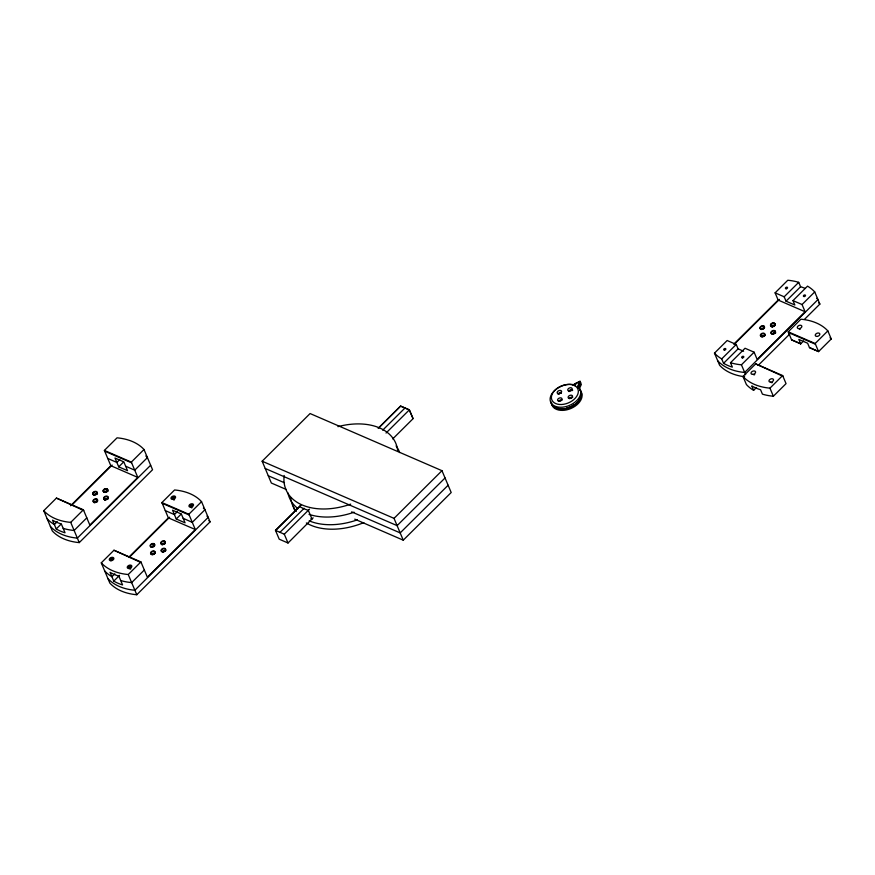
<?xml version="1.0" encoding="UTF-8"?>
<svg xmlns="http://www.w3.org/2000/svg" width="875" height="875" viewBox="0 0 875 875"><rect width="100%" height="100%" fill="white"/><g stroke="black" fill="none" stroke-linecap="round" stroke-linejoin="round"><path stroke-width="1.31" d="M574.984 385.809L576.209 383.173L580.027 381.292L580.781 383.086L578.408 388.237M577.642 386.433L580.027 381.292L573.759 384.748A16.045 10.412 -22.9 0 0 550.32 397.425A16.045 10.412 -22.9 0 0 569.1 405.562A16.045 10.412 -22.9 0 0 577.642 386.433L578.309 388.008M579.447 388.555L581.361 384.442L579.261 385.591M578.812 386.466L580.781 383.086L578.692 384.245M43.75 510.705L56.427 498.094L83.387 509.775L89.841 525.066L137.78 477.4L131.327 462.109L104.377 450.428L117.053 437.828A59.598 38.708 -22.9 0 1 144.003 449.509L152.556 469.733L79.253 542.609A59.598 38.708 -22.9 0 1 52.292 530.928L43.75 510.705A59.598 38.708 -22.9 0 0 70.711 522.386L79.253 542.609M70.558 505.761L110.83 465.719L104.377 450.428M71.619 505.334L112.12 465.062M57.291 521.675L54.381 524.562A59.598 38.708 -22.9 0 1 47.162 518.788M119.766 459.55L116.856 462.448L107.756 458.445M56.241 528.97L52.522 520.166A59.598 38.708 -22.9 0 0 61.327 523.972L65.045 532.788A59.598 38.708 -22.9 0 1 56.241 528.97L61.086 524.147M118.716 466.856L114.997 458.041L123.802 461.858L127.531 470.662L118.716 466.856L123.572 462.033M70.711 522.386L83.387 509.775M131.327 462.109L144.003 449.509M86.8 517.858L74.123 530.469A59.598 38.708 -22.9 0 1 63.186 528.38M150.653 465.238L77.35 538.114A59.598 38.708 -22.9 0 1 50.4 526.433M101.281 562.844L113.958 550.244L140.919 561.925L147.372 577.205L195.311 529.539L188.858 514.259L161.908 502.578L174.584 489.967A59.598 38.708 -22.9 0 1 201.545 501.648L210.088 521.872L136.784 594.748A59.598 38.708 -22.9 0 1 109.823 583.067L101.281 562.844A59.598 38.708 -22.9 0 0 128.242 574.525L136.784 594.748M129.052 556.948L168.361 517.858L161.908 502.578M129.15 557.484L169.652 517.212M114.822 573.814L111.912 576.712A59.598 38.708 -22.9 0 1 104.694 570.927M177.297 511.7L174.387 514.587L165.287 510.595M113.772 581.109L110.053 572.305A59.598 38.708 -22.9 0 0 118.858 576.122L122.577 584.927A59.598 38.708 -22.9 0 1 113.772 581.109L119.591 575.334M176.258 518.995L172.528 510.191L181.333 513.997L185.062 522.812L176.258 518.995L181.103 514.172M128.242 574.525L140.919 561.925M188.858 514.259L201.545 501.648M144.331 569.997L131.655 582.608A59.598 38.708 -22.9 0 1 120.717 580.53M286.289 489.497L271.359 483.033L262.15 461.213L310.089 413.547L441.973 470.695L451.194 492.516L403.255 540.181L354.725 519.148M313.13 517.847L288.017 543.003L279.212 539.186L275.494 530.381L300.694 505.323M378.262 428.214L400.553 406.044L409.358 409.861L413.088 418.666L392.722 438.911M275.581 530.48L300.792 505.422M378.35 428.312L400.652 406.142L409.325 409.894L412.989 418.567M279.923 532.361L304.161 508.266M382.692 430.183L404.983 408.013M284.255 534.231L309.498 509.141M386.05 433.027L409.358 409.861M403.255 540.181L394.034 518.361L441.973 470.695M445.047 477.969L397.108 525.634L265.223 468.486M448.12 485.242L400.181 532.908L351.652 511.875M744.625 376.742A59.598 38.708 -22.9 0 1 719.611 365.269L714.481 353.128L727.158 340.517L736.236 344.455L738.095 348.852L743.597 351.236M714.481 353.128A59.598 38.708 -22.9 0 0 721.7 358.903L723.559 363.311A59.598 38.708 -22.9 0 0 732.364 367.128L730.505 362.72L745.041 348.261L754.119 352.198L757.159 359.406L805.098 311.741L778.148 300.059L775.108 292.852L787.784 280.252A59.598 38.708 -22.9 0 1 798.722 282.33L800.581 286.738A59.598 38.708 -22.9 0 1 805.197 288.433M734.038 343.908L778.148 300.059M734.103 344.477L779.439 299.403M721.7 358.903L736.236 344.455M804.431 319.419L819.864 304.073L814.734 291.933A59.598 38.708 -22.9 0 0 807.527 286.147L792.98 300.606L794.839 305.003L786.034 301.186L784.175 296.789L798.722 282.33M723.559 363.311L738.095 348.852M786.034 301.186L800.581 286.738M730.505 362.72A59.598 38.708 -22.9 0 0 741.431 364.809L754.119 352.198M805.098 311.741L802.058 304.533L814.734 291.933M753.627 390.337A59.598 38.708 -22.9 0 1 746.408 384.562L742.995 376.48L755.683 363.869L782.633 375.55L786.045 383.633L773.369 396.233A59.598 38.708 -22.9 0 1 762.431 394.155L760.572 389.747A59.598 38.708 -22.9 0 1 751.767 385.93L753.627 390.337L756.536 387.45M800.691 343.831L791.612 339.905L788.2 331.822L800.877 319.211A59.598 38.708 -22.9 0 1 827.837 330.892L831.25 338.975L818.573 351.586L809.495 347.648L807.636 343.241L798.831 339.423L800.691 343.831L803.6 340.944M758.144 365.444L789.972 333.802M773.369 396.233L769.956 388.161L782.633 375.55M818.573 351.586L815.161 343.503L827.837 330.892M572.994 384.945L576.209 383.173M775.108 292.852L784.175 296.789M792.98 300.606L802.058 304.533M788.2 331.822L815.161 343.503M788.517 332.566L815.467 344.236M791.591 339.828L800.658 343.766M809.463 347.583L818.541 351.509M782.95 376.294L755.683 363.869M262.15 461.213L394.034 518.361M268.286 475.759L284.462 482.77M104.683 451.172L131.644 462.853M275.494 530.381L284.298 534.198L288.017 543.003M125.639 466.2L134.739 470.192L147.427 457.592A59.598 38.708 -22.9 0 0 145.819 455.973M110.83 465.719L137.78 477.4M162.214 503.322L189.175 515.003M183.17 518.339L192.27 522.342L204.958 509.731A59.598 38.708 -22.9 0 0 203.361 508.123M168.361 517.858L195.311 529.539M83.705 510.519L56.427 498.094M141.236 562.658L113.958 550.244M741.431 364.809L745.62 374.697M573.759 384.748L574.044 385.427M717.708 360.773A59.598 38.708 -22.9 0 0 744.669 372.455L817.972 299.578A59.598 38.708 -22.9 0 0 816.747 298.32M818.65 302.816A59.598 38.708 -22.9 0 1 819.864 304.073M761.064 329.448A2.33 1.509 -22.9 0 1 764.378 327.994M771.63 326.769A2.33 1.509 -22.9 0 1 774.812 325.292M761.775 336.427A2.33 1.509 -22.9 0 1 765.133 335.573M772.253 333.856A2.33 1.509 -22.9 0 1 775.698 332.883M762.639 336.448A1.444 0.941 -22.9 0 1 764.291 336.033M773.139 333.834A1.444 0.941 -22.9 0 1 774.78 333.331M772.406 326.823A1.444 0.941 -22.9 0 1 774.539 325.948M761.884 329.427A1.444 0.941 -22.9 0 1 763.634 328.562M830.069 337.75A59.598 38.708 -22.9 0 1 831.25 338.975M799.772 329.481A2.406 1.564 -22.9 0 1 800.209 329.208M769.956 388.161A59.598 38.708 -22.9 0 1 742.995 376.48M771.75 382.812A2.406 1.564 -22.9 0 1 772.209 382.583M753.933 374.938A2.406 1.564 -22.9 0 1 754.72 374.631M208.863 520.625A59.598 38.708 -22.9 0 1 210.088 521.872M107.931 578.583A59.598 38.708 -22.9 0 0 134.881 590.253L208.184 517.377A59.598 38.708 -22.9 0 0 206.97 516.13M151.277 547.258A2.33 1.509 -22.9 0 1 154.459 545.77M151.977 547.258A2.33 1.509 -22.9 0 0 154.722 544.72A2.33 1.509 -22.9 0 0 151.025 544.83A2.33 1.509 -22.9 0 0 151.977 547.258A1.444 0.941 -22.9 0 1 154.197 546.427M161.787 544.688A2.33 1.509 -22.9 0 1 164.883 543.069M151.9 554.334A2.33 1.509 -22.9 0 1 155.345 553.372M162.466 551.655A2.33 1.509 -22.9 0 1 165.802 550.638M152.786 554.323A1.444 0.941 -22.9 0 1 154.427 553.82M163.275 551.698A1.444 0.941 -22.9 0 1 164.905 551.119M162.586 544.698A1.444 0.941 -22.9 0 1 164.905 543.812M130.036 569.177A2.406 1.564 -22.9 0 1 130.812 568.838M173.764 500.052A2.406 1.564 -22.9 0 1 174.541 499.712M191.592 507.927A2.406 1.564 -22.9 0 1 192.03 507.686M93.975 494.758A2.33 1.509 -22.9 0 1 97.53 493.861M104.453 492.198A2.33 1.509 -22.9 0 1 108.095 491.181M94.084 502.655A2.33 1.509 -22.9 0 1 97.584 501.123M104.606 500.095A2.33 1.509 -22.9 0 1 108.019 498.411M94.883 502.666A1.444 0.941 -22.9 0 1 97.267 501.812M105.427 500.062A1.444 0.941 -22.9 0 1 107.888 499.177M105.284 492.198A1.444 0.941 -22.9 0 1 107.144 491.575M94.784 494.812A1.444 0.941 -22.9 0 1 96.666 494.288M357.339 519.859A59.598 38.708 -22.9 0 1 309.181 520.844M296.286 511.481A59.598 38.708 -22.9 0 1 290.73 497.973M354.113 512.203A59.598 38.708 -22.9 0 1 309.017 514.347M298.003 508.638A59.598 38.708 -22.9 0 1 287.886 492.877M396.08 445.933A59.598 38.708 -22.9 0 1 399.678 452.561M310.844 518.744A59.598 38.708 -22.9 0 0 312.036 519.127L308.317 510.311A59.598 38.708 -22.9 0 1 299.512 506.494M337.936 426.639A59.598 38.708 -22.9 0 1 397.666 450.647M350.7 504.131A59.598 38.708 -22.9 0 1 284.189 475.508M363.825 522.605A59.598 38.708 -22.9 0 1 306.359 522.955M294.645 510.169A59.598 38.708 -22.9 0 1 293.333 506.395M558.086 394.198A2.33 1.509 -22.9 0 1 561.367 392.481M558.906 394.166A1.444 0.941 -22.9 0 1 561.312 393.236M568.652 391.519A2.33 1.509 -22.9 0 1 570.489 389.922A2.33 1.509 -22.9 0 1 572.72 390.173M569.45 391.552A1.444 0.941 -22.9 0 1 572.042 390.698M558.72 401.155A2.33 1.509 -22.9 0 1 562.144 400.028M559.562 401.155A1.444 0.941 -22.9 0 1 561.334 400.531M569.209 398.595A2.33 1.509 -22.9 0 1 572.709 397.348M570.062 398.552A1.444 0.941 -22.9 0 1 571.812 397.83M579.83 389.517A16.045 10.412 -22.9 0 1 570.402 407.127A16.045 10.412 -22.9 0 1 550.922 401.942M580.016 397.709A14.12 9.166 -22.9 0 1 570.084 407.488A14.12 9.166 -22.9 0 1 556.314 407.378M574.109 404.458A10.303 6.683 -22.9 0 1 566.88 407.881M579.6 390.075A16.045 10.412 -22.9 0 1 571.134 408.406A16.045 10.412 -22.9 0 1 551.447 402.434M761.764 329.459A2.33 1.509 -22.9 0 0 764.509 326.922A2.33 1.509 -22.9 0 0 760.802 327.02A2.33 1.509 -22.9 0 0 761.764 329.459M772.33 326.78A2.33 1.509 -22.9 0 0 775.075 324.242A2.33 1.509 -22.9 0 0 771.367 324.341A2.33 1.509 -22.9 0 0 772.33 326.78M762.158 336.886A2.33 1.509 -22.9 0 0 764.903 334.348A2.33 1.509 -22.9 0 0 761.195 334.458A2.33 1.509 -22.9 0 0 762.158 336.886M772.723 334.206A2.33 1.509 -22.9 0 0 775.469 331.669A2.33 1.509 -22.9 0 0 771.772 331.778A2.33 1.509 -22.9 0 0 772.723 334.206M761.567 329A2.33 1.509 -22.9 0 0 764.312 326.452A2.33 1.509 -22.9 0 0 760.605 326.561A2.33 1.509 -22.9 0 0 761.567 329M772.1 326.331A2.33 1.509 -22.9 0 0 774.9 323.816A2.33 1.509 -22.9 0 0 771.214 323.87A2.33 1.509 -22.9 0 0 772.1 326.331M761.961 336.427A2.33 1.509 -22.9 0 0 764.706 333.889A2.33 1.509 -22.9 0 0 761.009 333.998A2.33 1.509 -22.9 0 0 761.961 336.427M772.527 333.747A2.33 1.509 -22.9 0 0 775.283 331.209A2.33 1.509 -22.9 0 0 771.575 331.308A2.33 1.509 -22.9 0 0 772.527 333.747M786.188 288.761A1.127 0.733 -22.9 0 0 787.511 287.536A1.127 0.733 -22.9 0 0 785.728 287.591A1.127 0.733 -22.9 0 0 786.188 288.761M804.158 296.548A1.127 0.733 -22.9 0 0 805.481 295.323A1.127 0.733 -22.9 0 0 803.698 295.378A1.127 0.733 -22.9 0 0 804.158 296.548M742.459 357.886A1.127 0.733 -22.9 0 0 743.783 356.661A1.127 0.733 -22.9 0 0 742 356.716A1.127 0.733 -22.9 0 0 742.459 357.886M724.489 350.109A1.127 0.733 -22.9 0 0 725.812 348.873A1.127 0.733 -22.9 0 0 724.019 348.928A1.127 0.733 -22.9 0 0 724.489 350.109M798.952 328.639A2.406 1.564 -22.9 0 0 801.795 326.014A2.406 1.564 -22.9 0 0 797.967 326.123A2.406 1.564 -22.9 0 0 798.952 328.639M816.922 336.427A2.406 1.564 -22.9 0 0 819.766 333.802A2.406 1.564 -22.9 0 0 815.938 333.911A2.406 1.564 -22.9 0 0 816.922 336.427M770.645 382.156A2.406 1.564 -22.9 0 0 773.489 379.531A2.406 1.564 -22.9 0 0 769.65 379.641A2.406 1.564 -22.9 0 0 770.645 382.156M752.675 374.369A2.406 1.564 -22.9 0 0 755.519 371.744A2.406 1.564 -22.9 0 0 751.68 371.853A2.406 1.564 -22.9 0 0 752.675 374.369M162.542 544.578A2.33 1.509 -22.9 0 0 165.298 542.041A2.33 1.509 -22.9 0 0 161.591 542.15A2.33 1.509 -22.9 0 0 162.542 544.578M152.37 554.695A2.33 1.509 -22.9 0 0 155.127 552.158A2.33 1.509 -22.9 0 0 151.419 552.256A2.33 1.509 -22.9 0 0 152.37 554.695M162.936 552.016A2.33 1.509 -22.9 0 0 165.692 549.467A2.33 1.509 -22.9 0 0 161.984 549.577A2.33 1.509 -22.9 0 0 162.936 552.016M151.78 546.798A2.33 1.509 -22.9 0 0 154.536 544.261A2.33 1.509 -22.9 0 0 150.828 544.37A2.33 1.509 -22.9 0 0 151.78 546.798M162.345 544.119A2.33 1.509 -22.9 0 0 165.102 541.581A2.33 1.509 -22.9 0 0 161.394 541.68A2.33 1.509 -22.9 0 0 162.345 544.119M152.173 554.236A2.33 1.509 -22.9 0 0 154.93 551.688A2.33 1.509 -22.9 0 0 151.222 551.797A2.33 1.509 -22.9 0 0 152.173 554.236M162.75 551.556A2.33 1.509 -22.9 0 0 165.495 549.008A2.33 1.509 -22.9 0 0 161.787 549.117A2.33 1.509 -22.9 0 0 162.75 551.556M128.931 568.531A2.406 1.564 -22.9 0 0 131.775 565.895A2.406 1.564 -22.9 0 0 127.936 566.005A2.406 1.564 -22.9 0 0 128.931 568.531M110.961 560.744A2.406 1.564 -22.9 0 0 113.805 558.119A2.406 1.564 -22.9 0 0 109.966 558.228A2.406 1.564 -22.9 0 0 110.961 560.744M172.659 499.406A2.406 1.564 -22.9 0 0 175.503 496.77A2.406 1.564 -22.9 0 0 171.664 496.88A2.406 1.564 -22.9 0 0 172.659 499.406M190.63 507.183A2.406 1.564 -22.9 0 0 193.473 504.558A2.406 1.564 -22.9 0 0 189.634 504.667A2.406 1.564 -22.9 0 0 190.63 507.183M111.289 559.825A1.127 0.733 -22.9 0 0 112.612 558.6A1.127 0.733 -22.9 0 0 110.83 558.655A1.127 0.733 -22.9 0 0 111.289 559.825M129.259 567.613A1.127 0.733 -22.9 0 0 130.583 566.388A1.127 0.733 -22.9 0 0 128.8 566.442A1.127 0.733 -22.9 0 0 129.259 567.613M190.958 506.275A1.127 0.733 -22.9 0 0 192.281 505.05A1.127 0.733 -22.9 0 0 190.498 505.094A1.127 0.733 -22.9 0 0 190.958 506.275M172.987 498.488A1.127 0.733 -22.9 0 0 174.311 497.262A1.127 0.733 -22.9 0 0 172.528 497.306A1.127 0.733 -22.9 0 0 172.987 498.488M94.445 495.119A2.33 1.509 -22.9 0 0 97.191 492.581A2.33 1.509 -22.9 0 0 93.483 492.68A2.33 1.509 -22.9 0 0 94.445 495.119M105.011 492.439A2.33 1.509 -22.9 0 0 107.756 489.902A2.33 1.509 -22.9 0 0 104.059 490A2.33 1.509 -22.9 0 0 105.011 492.439M94.839 502.545A2.33 1.509 -22.9 0 0 97.584 500.008A2.33 1.509 -22.9 0 0 93.888 500.117A2.33 1.509 -22.9 0 0 94.839 502.545M105.405 499.866A2.33 1.509 -22.9 0 0 108.161 497.328A2.33 1.509 -22.9 0 0 104.453 497.438A2.33 1.509 -22.9 0 0 105.405 499.866M94.248 494.659A2.33 1.509 -22.9 0 0 97.005 492.122A2.33 1.509 -22.9 0 0 93.297 492.22A2.33 1.509 -22.9 0 0 94.248 494.659M104.792 491.991A2.33 1.509 -22.9 0 0 107.581 489.475A2.33 1.509 -22.9 0 0 103.895 489.53A2.33 1.509 -22.9 0 0 104.792 491.991M94.642 502.086A2.33 1.509 -22.9 0 0 97.398 499.548A2.33 1.509 -22.9 0 0 93.691 499.658A2.33 1.509 -22.9 0 0 94.642 502.086M105.208 499.406A2.33 1.509 -22.9 0 0 107.964 496.869A2.33 1.509 -22.9 0 0 104.256 496.967A2.33 1.509 -22.9 0 0 105.208 499.406M104.814 491.98A2.33 1.509 -22.9 0 0 107.57 489.431A2.33 1.509 -22.9 0 0 103.862 489.541A2.33 1.509 -22.9 0 0 104.814 491.98M772.133 326.32A2.33 1.509 -22.9 0 0 774.878 323.772A2.33 1.509 -22.9 0 0 771.181 323.881A2.33 1.509 -22.9 0 0 772.133 326.32M558.786 393.739A2.33 1.509 -22.9 0 0 561.542 391.191A2.33 1.509 -22.9 0 0 557.834 391.3A2.33 1.509 -22.9 0 0 558.786 393.739M569.352 391.048A2.33 1.509 -22.9 0 0 572.108 388.511A2.33 1.509 -22.9 0 0 568.4 388.62A2.33 1.509 -22.9 0 0 569.352 391.048M559.18 401.166A2.33 1.509 -22.9 0 0 561.936 398.628A2.33 1.509 -22.9 0 0 558.228 398.727A2.33 1.509 -22.9 0 0 559.18 401.166M569.745 398.486A2.33 1.509 -22.9 0 0 572.502 395.948A2.33 1.509 -22.9 0 0 568.794 396.047A2.33 1.509 -22.9 0 0 569.745 398.486M575.553 386.192A13.759 8.936 -22.9 0 0 572.184 384.727A14.12 9.166 -22.9 0 0 551.567 395.883A14.12 9.166 -22.9 0 0 568.083 403.036A14.12 9.166 -22.9 0 0 575.608 386.214"/></g></svg>
